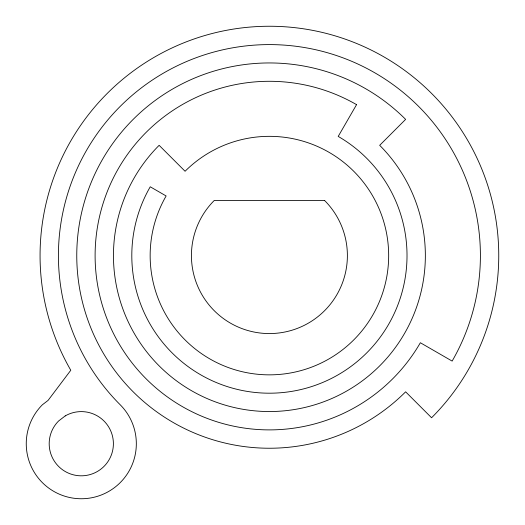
<?xml version="1.0" encoding="UTF-8"?>
<svg xmlns="http://www.w3.org/2000/svg" width="525" height="525" viewBox="0 0 525 525"><rect width="100%" height="100%" fill="white"/><g stroke="black" fill="none" stroke-linecap="round" stroke-linejoin="round"><path stroke-width="0.79" d="M356.56 104.646L338.212 136.421A137.602 137.602 0 0 1 388.579 324.397A137.602 137.602 0 0 1 200.602 374.758A137.602 137.602 0 0 1 150.242 186.788L166.13 195.963A119.26 119.26 0 0 0 259.015 374.397A119.26 119.26 0 0 0 381.472 214.804A119.26 119.26 0 0 0 185.082 171.262L159.134 145.32A155.951 155.951 0 0 0 159.134 365.866A155.951 155.951 0 0 0 379.68 365.866A155.951 155.951 0 0 0 379.68 145.32L405.628 119.372A192.649 192.649 0 0 0 133.186 119.372A192.649 192.649 0 0 0 133.186 391.814A192.649 192.649 0 0 0 405.628 391.814L431.576 417.762A229.34 229.34 0 0 0 445.095 108.176A229.34 229.34 0 0 0 137.865 67.725A229.34 229.34 0 0 0 70.79 370.263L48.07 400.411L42.374 404.788A55.04 55.04 0 0 0 42.374 482.626A55.04 55.04 0 0 0 120.212 482.626A55.04 55.04 0 0 0 120.212 404.788A210.998 210.998 0 0 1 107.776 119.969A210.998 210.998 0 0 1 390.429 82.753A210.998 210.998 0 0 1 452.137 361.088L420.354 342.74A174.3 174.3 0 0 1 182.26 406.54A174.3 174.3 0 0 1 118.46 168.44A174.3 174.3 0 0 1 356.56 104.646M65.238 415.905L58.59 421.004A32.11 32.11 0 0 0 70.311 473.878A32.11 32.11 0 0 0 113.275 440.908A32.11 32.11 0 0 0 65.238 415.905M324.548 200.452L214.272 200.452A77.976 77.976 0 0 0 214.272 310.728A77.976 77.976 0 0 0 324.548 310.728A77.976 77.976 0 0 0 324.548 200.452"/></g></svg>
